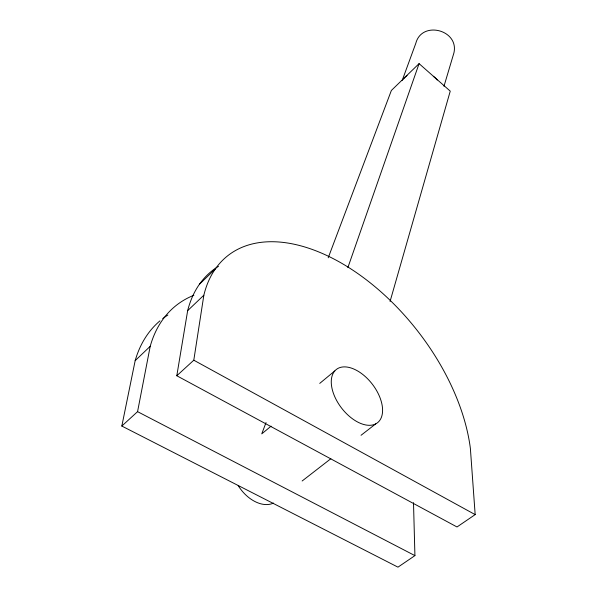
<?xml version="1.0" encoding="UTF-8"?>
<svg xmlns="http://www.w3.org/2000/svg" width="597" height="597" viewBox="0 0 597 597"><rect width="100%" height="100%" fill="white"/><g stroke="black" fill="none" stroke-linecap="round" stroke-linejoin="round"><path stroke-width="0.9" d="M176.802 375.752L193.794 360.2L203.846 295.224A175.988 103.057 52 0 1 341.193 262.986A175.988 103.057 52 0 1 470.376 448.444L475.167 514.614L457.003 526.972L176.802 375.752L187.659 310.649A174.145 104.535 52.3 0 1 218.502 266.322M413.505 502.667L414.922 555.62L397.975 567.15L121.833 426.049L137.564 411.654L150.213 346.312A169.869 107.744 52.9 0 1 193.868 295.284M121.833 426.049L135.168 360.648A168.153 108.945 53.1 0 1 159.921 320.88M390.065 301.448L450.25 91.132L419.079 63.633L391.371 90.46L328.208 257.807M443.974 86.266L453.936 52.834C459.183 29.85 421.773 20.156 415.803 43.327L402.191 80.476M347.872 267.605L419.079 63.633M266.031 422.549L261.755 433.877L271.083 426.161M199.48 284.209L215.316 268.956M135.168 360.648L150.213 346.312M187.659 310.649L203.846 295.224M319.731 383.401L334.783 370.931M302.149 480.988L330.857 458.712M361.036 435.288L375.759 423.863A33.663 19.47 52.5 0 0 362.61 374.334A33.663 19.47 52.5 0 0 332.41 390.08A33.663 19.47 52.5 0 0 375.759 423.863M137.564 411.654L414.922 555.62M193.794 360.2L475.167 514.614M403.438 79.02A21.044 18.768 17.5 0 1 407.05 75.52M433.303 76.282A21.044 18.768 17.5 0 1 437.205 80.02M273.478 503.062A31.634 20.992 54.2 0 1 238.188 485.577M162.742 318.611A168.153 108.945 53.1 0 1 167.876 315.044"/></g></svg>
